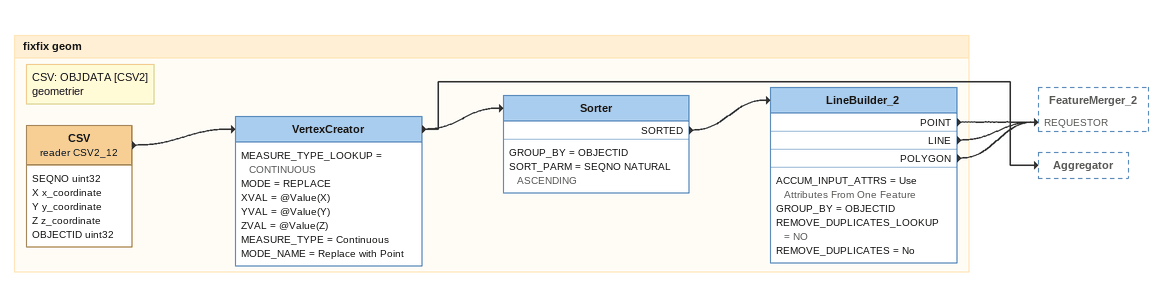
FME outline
Bookmark: fixfix geom
Note: CSV: OBJDATA [CSV2] / geometrier
CSV (reader CSV2_12)
    attributes: SEQNO uint32, X x_coordinate, Y y_coordinate, Z z_coordinate, OBJECTID uint32
    -> VertexCreator
VertexCreator
    MEASURE_TYPE_LOOKUP = CONTINUOUS
    MODE = REPLACE
    XVAL = @Value(X)
    YVAL = @Value(Y)
    ZVAL = @Value(Z)
    MEASURE_TYPE = Continuous
    MODE_NAME = Replace with Point
    -> Sorter
    -> Aggregator
Sorter
    GROUP_BY = OBJECTID
    SORT_PARM = SEQNO NATURAL ASCENDING
    SORTED -> LineBuilder_2
LineBuilder_2
    ACCUM_INPUT_ATTRS = Use Attributes From One Feature
    GROUP_BY = OBJECTID
    REMOVE_DUPLICATES_LOOKUP = NO
    REMOVE_DUPLICATES = No
    POINT -> FeatureMerger_2 [REQUESTOR]
    LINE -> FeatureMerger_2 [REQUESTOR]
    POLYGON -> FeatureMerger_2 [REQUESTOR]
